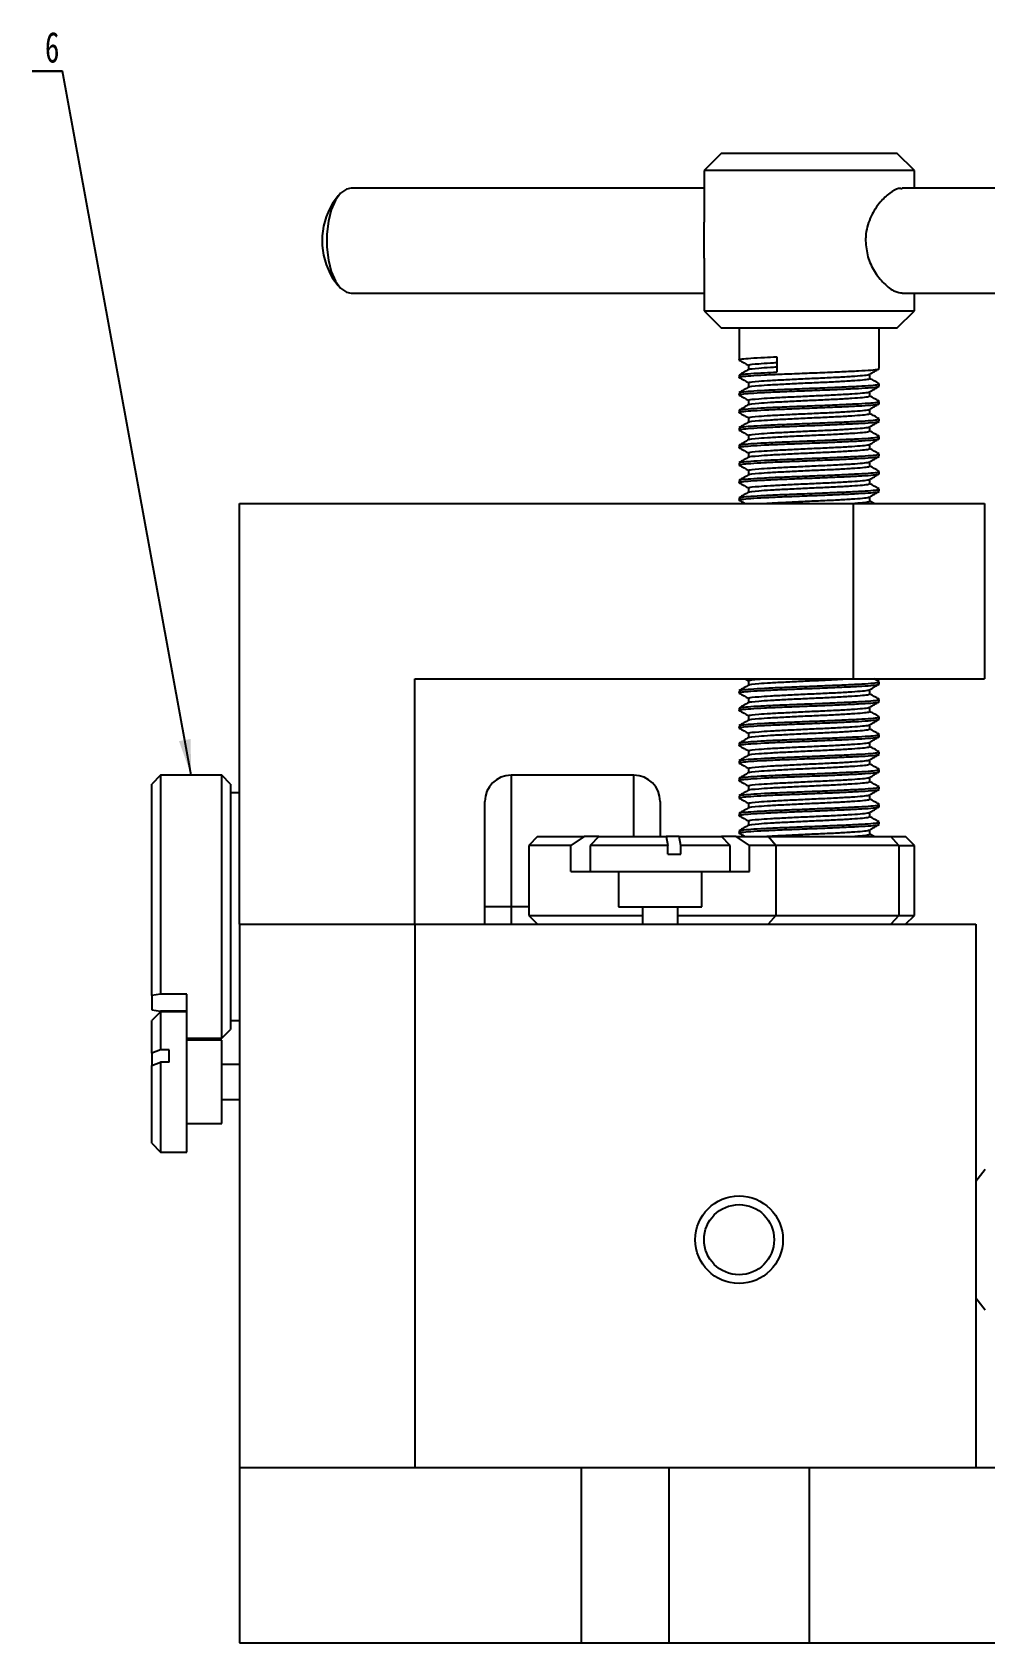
# Model space of a CAD drawing. Header units: millimetres. Extents: x 19 to 860, y 28 to 622.
# Drawn here: x 518.6 to 627.2, y 328.4 to 512.2 of the extents above; entities that cross this region are included whole.
import ezdxf

# ---------------------------------------------------------------- set-up
doc = ezdxf.new("R2010")
doc.units = ezdxf.units.MM
doc.layers.add('10', color=7, linetype='Continuous')
doc.styles.add('SLDTEXTSTYLE4', font='TXT', dxfattribs={"width": 0.7})
doc.styles.get("Standard").update_dxf_attribs({"font": 'arial.ttf'})
doc.dimstyles.new('SLDDIMSTYLE0', dxfattribs={"dimtxt": 0.18, "dimasz": 4.08, "dimexe": 0, "dimexo": 0.0625, "dimgap": 0, "dimtad": 0, "dimtih": 1, "dimtoh": 1, "dimdec": 0, "dimrnd": 1e-09, "dimzin": 0, "dimdsep": 46, "dimtxsty": 'Standard', "dimsah": 1, "dimcen": 0.09, "dimadec": 0, "dimazin": 0, "dimtfac": 4.08, "dimtdec": 0, "dimtofl": 0, "dimtmove": 0, "dimatfit": 3, "dimfxl": 1, "dimfrac": 2, "dimtolj": 1, "dimtzin": 0, "dimarcsym": 0})

# ---------------------------------------------------------------- blocks, each defined once
blk = doc.blocks.new('SW_NOTE_9')
at = {"layer": '10', "color": 0}
for p, q in [((-3.47, 0), (0, 0)), ((0, 0), (-3.47, 0)), ((-3.47, 0), (0, 0)), ((0, 0), (-3.47, 0)), ((-3.47, 0), (0, 0)), ((0, 0), (-3.47, 0))]:
    blk.add_line(p, q, dxfattribs=at)
at = {"layer": '10', "color": 0, "insert": (-1.19, 4.48), "char_height": 3.5, "attachment_point": 2, "style": 'SLDTEXTSTYLE4'}
blk.add_mtext('6', dxfattribs=at)

msp = doc.modelspace()

# ---------------------------------------------------------------- linework, layer by layer
at = {"color": 7, "linetype": 'Continuous', "lineweight": 25}
for p, q in [((597.19, 498.45), (595.19, 496.45)), ((597.19, 498.45), (617.19, 498.45)), ((619.19, 496.45), (617.19, 498.45)), ((595.19, 496.45), (595.19, 490.58)), ((619.19, 496.45), (595.19, 496.45)), ((619.19, 494.45), (619.19, 496.45)), ((595.19, 494.45), (554.92, 494.45)), ((659.46, 494.45), (617.79, 494.45)), ((553.47, 493.56), (552.82, 492.71)), ((595.19, 486.45), (595.19, 480.45)), ((552.82, 484.19), (553.47, 483.34)), ((554.92, 482.45), (595.19, 482.45)), ((617.8, 482.45), (659.46, 482.45)), ((619.19, 480.45), (619.19, 482.45)), ((595.19, 480.45), (597.19, 478.45)), ((595.19, 480.45), (601.63, 480.45)), ((601.63, 480.45), (619.19, 480.45)), ((617.19, 478.45), (619.19, 480.45)), ((602.55, 478.45), (597.19, 478.45)), ((599.19, 478.45), (599.19, 474.85)), ((617.19, 478.45), (602.55, 478.45)), ((615.19, 473.85), (615.19, 478.45)), ((600.27, 474.23), (600.27, 473.74)), ((603.48, 475.2), (603.48, 473.45)), ((599.19, 473.1), (599.19, 472.85)), ((614.11, 472.73), (614.11, 473.22)), ((599.19, 471.1), (599.19, 470.85)), ((600.27, 472.23), (600.27, 471.74)), ((614.11, 470.73), (614.11, 471.22)), ((615.19, 471.85), (615.19, 472.1)), ((599.19, 469.1), (599.19, 468.85)), ((600.27, 470.23), (600.27, 469.74)), ((614.11, 468.73), (614.11, 469.22)), ((615.19, 469.85), (615.19, 470.1)), ((599.19, 467.1), (599.19, 466.85)), ((600.27, 468.23), (600.27, 467.74)), ((614.11, 466.73), (614.11, 467.22)), ((615.19, 467.85), (615.19, 468.1)), ((599.19, 465.1), (599.19, 464.85)), ((600.27, 466.23), (600.27, 465.74)), ((614.11, 464.73), (614.11, 465.22)), ((615.19, 465.85), (615.19, 466.1)), ((600.27, 464.23), (600.27, 463.74)), ((614.11, 462.73), (614.11, 463.22)), ((615.19, 463.85), (615.19, 464.1)), ((599.19, 463.1), (599.19, 462.85)), ((600.27, 462.23), (600.27, 461.74)), ((615.19, 461.85), (615.19, 462.1)), ((599.19, 461.1), (599.19, 460.85)), ((600.27, 460.23), (600.27, 459.74)), ((614.11, 460.73), (614.11, 461.22)), ((615.19, 459.85), (615.19, 460.1)), ((542.19, 458.45), (612.19, 458.45)), ((542.19, 410.45), (542.19, 458.45)), ((599.19, 459.1), (599.19, 458.85)), ((612.19, 458.45), (612.19, 438.45)), ((612.19, 458.45), (627.19, 458.45)), ((614.11, 458.73), (614.11, 459.22)), ((614.61, 458.45), (614.11, 458.74)), ((627.19, 458.45), (627.19, 438.45)), ((562.19, 438.45), (612.19, 438.45)), ((562.19, 410.45), (562.19, 438.45)), ((599.87, 438.45), (600.27, 438.22)), ((600.27, 438.23), (600.27, 437.74)), ((612.19, 438.45), (627.19, 438.45)), ((615.19, 437.85), (615.19, 438.1)), ((599.19, 437.1), (599.19, 436.85)), ((600.27, 436.23), (600.27, 435.74)), ((614.11, 436.73), (614.11, 437.22)), ((615.19, 435.85), (615.19, 436.1)), ((599.19, 435.1), (599.19, 434.85)), ((600.27, 434.23), (600.27, 433.74)), ((614.11, 434.73), (614.11, 435.22)), ((615.19, 433.85), (615.19, 434.1)), ((599.19, 433.1), (599.19, 432.85)), ((600.27, 432.23), (600.27, 431.74)), ((614.11, 432.73), (614.11, 433.22)), ((615.19, 431.85), (615.19, 432.1)), ((599.19, 431.1), (599.19, 430.85)), ((600.27, 430.23), (600.27, 429.74)), ((614.11, 430.73), (614.11, 431.22)), ((615.19, 429.85), (615.19, 430.1)), ((599.19, 429.1), (599.19, 428.85)), ((614.11, 428.73), (614.11, 429.22)), ((533.19, 427.45), (532.19, 426.45)), ((532.19, 402.33), (532.19, 426.45)), ((540.19, 427.45), (533.19, 427.45)), ((533.19, 427.45), (533.19, 402.48)), ((541.19, 426.45), (540.19, 427.45)), ((540.19, 413.88), (540.19, 427.45)), ((541.19, 426.45), (541.19, 413.79)), ((587.19, 427.45), (573.19, 427.45)), ((599.19, 427.1), (599.19, 426.85)), ((600.27, 428.23), (600.27, 427.74)), ((614.11, 426.73), (614.11, 427.22)), ((615.19, 427.85), (615.19, 428.1)), ((542.19, 425.45), (541.19, 425.45)), ((599.19, 425.1), (599.19, 424.85)), ((600.27, 426.23), (600.27, 425.74)), ((614.11, 424.73), (614.11, 425.22)), ((615.19, 425.85), (615.19, 426.1)), ((570.19, 412.45), (570.19, 424.45)), ((590.19, 424.45), (590.19, 420.45)), ((599.19, 423.1), (599.19, 422.85)), ((600.27, 424.23), (600.27, 423.74)), ((614.11, 422.73), (614.11, 423.22)), ((615.19, 423.85), (615.19, 424.1)), ((599.19, 421.1), (599.19, 420.85)), ((600.27, 422.23), (600.27, 421.74)), ((614.11, 420.73), (614.11, 421.22)), ((615.19, 421.85), (615.19, 422.1)), ((576.19, 420.45), (575.19, 419.45)), ((575.19, 419.45), (575.19, 411.45)), ((579.99, 419.45), (575.19, 419.45)), ((576.19, 420.45), (581.53, 420.45)), ((581.53, 420.45), (579.99, 419.45)), ((579.99, 416.45), (579.99, 419.45)), ((583.19, 420.45), (581.53, 420.45)), ((583.19, 420.45), (582.19, 419.45)), ((582.19, 419.45), (582.19, 416.45)), ((591.08, 419.45), (582.19, 419.45)), ((583.19, 420.45), (590.88, 420.45)), ((590.88, 420.45), (591.08, 419.45)), ((592.34, 420.45), (590.88, 420.45)), ((591.08, 418.45), (591.08, 419.45)), ((592.34, 420.45), (597.19, 420.45)), ((592.55, 419.45), (592.34, 420.45)), ((592.55, 418.45), (592.55, 419.45)), ((598.19, 419.45), (592.55, 419.45)), ((598.19, 419.45), (597.19, 420.45)), ((598.85, 420.45), (597.19, 420.45)), ((598.19, 416.45), (598.19, 419.45)), ((600.39, 419.45), (598.85, 420.45)), ((598.85, 420.45), (602.52, 420.45)), ((600.39, 416.45), (600.39, 419.45)), ((603.4, 419.45), (600.39, 419.45)), ((603.4, 419.45), (602.52, 420.45)), ((602.52, 420.45), (616.52, 420.45)), ((603.4, 419.45), (603.4, 411.45)), ((617.4, 419.45), (603.4, 419.45)), ((614.61, 420.45), (614.11, 420.74)), ((617.4, 419.45), (616.52, 420.45)), ((616.52, 420.45), (618.19, 420.45)), ((617.4, 419.45), (617.4, 411.45)), ((617.4, 419.45), (619.19, 419.45)), ((619.19, 419.45), (618.19, 420.45)), ((619.19, 411.45), (619.19, 419.45)), ((591.08, 418.45), (592.55, 418.45)), ((579.99, 416.45), (582.19, 416.45)), ((582.19, 416.45), (598.19, 416.45)), ((585.44, 416.45), (585.44, 412.45)), ((594.94, 412.45), (594.94, 416.45)), ((598.19, 416.45), (600.39, 416.45)), ((540.19, 397.45), (540.19, 413.88)), ((541.19, 413.79), (541.19, 398.45)), ((573.19, 412.45), (570.19, 412.45)), ((570.19, 410.45), (570.19, 412.45)), ((585.44, 412.45), (594.94, 412.45)), ((588.19, 412.45), (588.19, 410.45)), ((592.19, 410.45), (592.19, 412.45)), ((542.19, 410.45), (562.19, 410.45)), ((542.19, 410.45), (542.19, 348.45)), ((562.19, 410.45), (562.19, 348.45)), ((562.19, 410.45), (626.19, 410.45)), ((575.19, 411.45), (576.19, 410.45)), ((575.19, 411.45), (588.19, 411.45)), ((592.19, 411.45), (603.4, 411.45)), ((603.4, 411.45), (602.52, 410.45)), ((603.4, 411.45), (617.4, 411.45)), ((617.4, 411.45), (616.52, 410.45)), ((617.4, 411.45), (619.19, 411.45)), ((618.19, 410.45), (619.19, 411.45)), ((626.19, 410.45), (626.19, 348.45)), ((533.19, 402.48), (532.19, 402.33)), ((532.19, 402.33), (532.19, 400.67)), ((532.19, 400.67), (533.19, 400.53)), ((536.19, 402.48), (533.19, 402.48)), ((536.19, 398.42), (536.19, 402.48)), ((533.19, 400.45), (532.19, 399.45)), ((532.19, 395.73), (532.19, 399.45)), ((536.19, 400.53), (533.19, 400.53)), ((536.19, 400.45), (533.19, 400.45)), ((533.19, 400.45), (533.19, 396.1)), ((541.19, 399.45), (542.19, 399.45)), ((536.19, 384.45), (536.19, 398.42)), ((536.19, 397.45), (540.19, 397.45)), ((540.19, 397.2), (536.19, 397.2)), ((540.19, 397.45), (541.19, 398.45)), ((540.19, 387.7), (540.19, 397.2)), ((533.19, 396.1), (532.19, 395.73)), ((532.19, 395.73), (532.19, 394.34)), ((534.19, 396.1), (533.19, 396.1)), ((534.19, 394.71), (534.19, 396.1)), ((532.19, 394.34), (533.19, 394.71)), ((532.19, 385.45), (532.19, 394.34)), ((534.19, 394.71), (533.19, 394.71)), ((533.19, 394.71), (533.19, 384.45)), ((542.19, 394.45), (540.19, 394.45)), ((540.19, 390.45), (542.19, 390.45)), ((536.19, 387.7), (540.19, 387.7)), ((532.19, 385.45), (533.19, 384.45)), ((533.19, 384.45), (536.19, 384.45)), ((627.25, 382.45), (626.19, 381.08)), ((626.19, 367.82), (627.25, 366.45)), ((542.19, 348.45), (542.19, 328.45)), ((542.19, 348.45), (581.19, 348.45)), ((581.19, 348.45), (581.19, 328.45)), ((581.19, 348.45), (591.19, 348.45)), ((591.19, 348.45), (591.19, 328.45)), ((591.19, 348.45), (607.19, 348.45)), ((607.19, 348.45), (607.19, 328.45)), ((607.19, 348.45), (631.19, 348.45)), ((542.19, 328.45), (581.19, 328.45)), ((581.19, 328.45), (591.19, 328.45)), ((591.19, 328.45), (607.19, 328.45)), ((607.19, 328.45), (631.19, 328.45))]:
    msp.add_line(p, q, dxfattribs=at)
at = {"color": 8, "linetype": 'Continuous', "lineweight": 25}
for p, q in [((573.19, 427.45), (573.19, 412.45)), ((587.19, 420.45), (587.19, 427.45)), ((573.19, 412.45), (573.19, 410.45)), ((575.19, 412.45), (573.19, 412.45))]:
    msp.add_line(p, q, dxfattribs=at)
at = {"color": 7, "linetype": 'Continuous', "lineweight": 25, "flags": 128}
msp.add_lwpolyline([(554.92, 494.45), (554.4, 494.34), (553.74, 493.88), (553.15, 493.07), (552.67, 491.98), (552.34, 490.66), (552.16, 489.2), (552.16, 487.7), (552.34, 486.24), (552.67, 484.92), (553.15, 483.83), (553.74, 483.02), (554.4, 482.56), (554.92, 482.45)], dxfattribs=at)
at = {"color": 7, "linetype": 'Continuous', "lineweight": 25}
for radius in [5, 4]:
    msp.add_circle((599.19, 374.45), radius, dxfattribs=at)
for centre, radius, start, end in [((559.84, 488.45), 8.21, 148.7263, 211.2737), ((573.19, 424.45), 3, 90, 180), ((587.19, 424.45), 3, 0, 90)]:
    msp.add_arc(centre, radius, start, end, dxfattribs=at)
for points, knots in [([(617.79, 494.37), (617.66, 494.39), (617.27, 494.45), (616.36, 493.92), (615.23, 492.88), (614.18, 491.29), (613.66, 489.68), (613.63, 488.71), (613.62, 488.45)], [0, 0, 0, 0, 0.089519, 0.279089, 0.476893, 0.694433, 0.918302, 1, 1, 1, 1]), ([(595.2, 488.45), (595.19, 489.09), (595.19, 489.85), (595.2, 490.49), (595.2, 490.58)], [0, 0, 0, 0, 0.847392, 1, 1, 1, 1]), ([(595.2, 486.45), (595.2, 486.85), (595.2, 487.49), (595.2, 488.19), (595.2, 488.45)], [0, 0, 0, 0, 0.623784, 1, 1, 1, 1]), ([(613.62, 488.45), (613.67, 487.82), (613.79, 486.57), (614.61, 484.88), (615.72, 483.49), (616.92, 482.58), (617.54, 482.52), (617.8, 482.5)], [0, 0, 0, 0, 0.195846, 0.391042, 0.602372, 0.827696, 1, 1, 1, 1]), ([(599.28, 474.83), (599.24, 474.84), (599.08, 474.88), (599.46, 474.95), (600.43, 475.04), (601.86, 475.13), (603.01, 475.18), (603.48, 475.2)], [0, 0, 0, 0, 0.063574, 0.317405, 0.56794, 0.821666, 1, 1, 1, 1]), ([(599.21, 474.83), (599.39, 474.72), (599.75, 474.52), (600.1, 474.32), (600.27, 474.22)], [0, 0, 0, 0, 0.511269, 1, 1, 1, 1]), ([(600.42, 474.23), (600.38, 474.24), (600.22, 474.31), (601.17, 474.4), (602.43, 474.49), (603.25, 474.53), (603.48, 474.55)], [0, 0, 0, 0, 0.14645, 0.58421, 0.879803, 1, 1, 1, 1]), ([(599.28, 472.83), (599.24, 472.84), (599.08, 472.88), (599.46, 472.95), (600.43, 473.04), (602.03, 473.14), (604.06, 473.23), (606.35, 473.32), (608.72, 473.41), (610.96, 473.51), (612.88, 473.6), (614.3, 473.69), (615.1, 473.78), (615.12, 473.83), (615.12, 473.85)], [0, 0, 0, 0, 0.0229935, 0.1148003, 0.2054145, 0.2971832, 0.3878856, 0.4795379, 0.5704177, 0.6618742, 0.7530215, 0.8442046, 0.9356336, 1, 1, 1, 1]), ([(600.29, 473.75), (600.11, 473.64), (599.75, 473.43), (599.39, 473.23), (599.2, 473.12)], [0, 0, 0, 0, 0.499922, 1, 1, 1, 1]), ([(599.21, 472.83), (599.39, 472.72), (599.75, 472.52), (600.1, 472.32), (600.27, 472.22)], [0, 0, 0, 0, 0.511269, 1, 1, 1, 1]), ([(599.26, 473.12), (599.32, 473.15), (599.44, 473.2), (600.45, 473.29), (601.86, 473.38), (603.01, 473.43), (603.48, 473.45)], [0, 0, 0, 0, 0.231111, 0.513318, 0.799121, 1, 1, 1, 1]), ([(600.39, 473.75), (600.37, 473.76), (600.25, 473.81), (601.19, 473.9), (602.43, 473.99), (603.25, 474.03), (603.48, 474.05)], [0, 0, 0, 0, 0.085636, 0.554586, 0.871239, 1, 1, 1, 1]), ([(600.42, 472.23), (600.38, 472.24), (600.22, 472.31), (601.16, 472.4), (602.71, 472.51), (604.48, 472.6), (606.46, 472.7), (608.52, 472.79), (610.45, 472.88), (612.12, 472.98), (613.33, 473.07), (613.99, 473.15), (614.01, 473.19), (614.02, 473.2)], [0, 0, 0, 0, 0.0477961, 0.1906654, 0.2871366, 0.3824849, 0.4788325, 0.5743676, 0.6705099, 0.766326, 0.8621804, 0.9582938, 1, 1, 1, 1]), ([(600.39, 471.75), (600.37, 471.76), (600.25, 471.81), (601.17, 471.9), (602.71, 472.01), (604.48, 472.1), (606.46, 472.2), (608.52, 472.29), (610.45, 472.38), (612.11, 472.48), (613.33, 472.57), (614.03, 472.65), (614.04, 472.71), (614.05, 472.73)], [0, 0, 0, 0, 0.025978, 0.168238, 0.264298, 0.359239, 0.455176, 0.550303, 0.646035, 0.741443, 0.836888, 0.932591, 1, 1, 1, 1]), ([(614.09, 473.2), (614.27, 473.31), (614.63, 473.52), (614.99, 473.73), (615.17, 473.83)], [0, 0, 0, 0, 0.4998923, 1, 1, 1, 1]), ([(615.16, 472.13), (614.98, 472.24), (614.63, 472.44), (614.28, 472.64), (614.11, 472.74)], [0, 0, 0, 0, 0.518302, 1, 1, 1, 1]), ([(599.28, 470.83), (599.24, 470.84), (599.08, 470.88), (599.46, 470.95), (600.43, 471.04), (602.03, 471.14), (604.06, 471.23), (606.35, 471.32), (608.72, 471.41), (610.96, 471.51), (612.88, 471.6), (614.3, 471.69), (615.1, 471.78), (615.12, 471.83), (615.12, 471.85)], [0, 0, 0, 0, 0.022994, 0.1148, 0.205415, 0.297183, 0.387886, 0.479538, 0.570418, 0.661874, 0.753021, 0.844205, 0.935634, 1, 1, 1, 1]), ([(600.29, 471.75), (600.11, 471.64), (599.75, 471.43), (599.39, 471.23), (599.2, 471.12)], [0, 0, 0, 0, 0.499922, 1, 1, 1, 1]), ([(599.21, 470.83), (599.39, 470.72), (599.75, 470.52), (600.1, 470.32), (600.27, 470.22)], [0, 0, 0, 0, 0.511269, 1, 1, 1, 1]), ([(599.26, 471.12), (599.32, 471.15), (599.45, 471.2), (600.45, 471.29), (602.02, 471.39), (604.06, 471.48), (606.35, 471.57), (608.72, 471.66), (610.96, 471.76), (612.88, 471.85), (614.3, 471.94), (615.1, 472.03), (615.12, 472.08), (615.12, 472.1)], [0, 0, 0, 0, 0.077347, 0.171796, 0.267447, 0.361987, 0.457517, 0.552242, 0.647568, 0.742572, 0.837613, 0.93291, 1, 1, 1, 1]), ([(600.42, 470.23), (600.38, 470.24), (600.22, 470.31), (601.16, 470.4), (602.71, 470.51), (604.48, 470.6), (606.46, 470.7), (608.52, 470.79), (610.45, 470.88), (612.12, 470.98), (613.33, 471.07), (613.99, 471.15), (614.01, 471.19), (614.02, 471.2)], [0, 0, 0, 0, 0.047796, 0.190665, 0.287137, 0.382485, 0.478832, 0.574368, 0.67051, 0.766326, 0.86218, 0.958294, 1, 1, 1, 1]), ([(600.39, 469.75), (600.37, 469.76), (600.25, 469.81), (601.17, 469.9), (602.71, 470.01), (604.48, 470.1), (606.46, 470.2), (608.52, 470.29), (610.45, 470.38), (612.11, 470.48), (613.33, 470.57), (614.03, 470.65), (614.04, 470.71), (614.05, 470.73)], [0, 0, 0, 0, 0.0259784, 0.1682382, 0.2642978, 0.3592392, 0.4551757, 0.5503033, 0.6460354, 0.7414427, 0.8368881, 0.9325914, 1, 1, 1, 1]), ([(614.09, 471.2), (614.27, 471.31), (614.63, 471.52), (614.99, 471.73), (615.17, 471.83)], [0, 0, 0, 0, 0.499886, 1, 1, 1, 1]), ([(615.16, 470.13), (614.98, 470.24), (614.63, 470.44), (614.28, 470.64), (614.11, 470.74)], [0, 0, 0, 0, 0.518302, 1, 1, 1, 1]), ([(599.28, 468.83), (599.24, 468.84), (599.08, 468.88), (599.46, 468.95), (600.43, 469.04), (602.03, 469.14), (604.06, 469.23), (606.35, 469.32), (608.72, 469.41), (610.96, 469.51), (612.88, 469.6), (614.3, 469.69), (615.1, 469.78), (615.12, 469.83), (615.12, 469.85)], [0, 0, 0, 0, 0.022994, 0.1148, 0.205415, 0.297183, 0.387886, 0.479538, 0.570418, 0.661874, 0.753021, 0.844205, 0.935634, 1, 1, 1, 1]), ([(600.29, 469.75), (600.11, 469.64), (599.75, 469.43), (599.39, 469.23), (599.2, 469.12)], [0, 0, 0, 0, 0.499922, 1, 1, 1, 1]), ([(599.21, 468.83), (599.39, 468.72), (599.75, 468.52), (600.1, 468.32), (600.27, 468.22)], [0, 0, 0, 0, 0.511269, 1, 1, 1, 1]), ([(599.26, 469.12), (599.32, 469.15), (599.45, 469.2), (600.45, 469.29), (602.02, 469.39), (604.06, 469.48), (606.35, 469.57), (608.72, 469.66), (610.96, 469.76), (612.88, 469.85), (614.3, 469.94), (615.1, 470.03), (615.12, 470.08), (615.12, 470.1)], [0, 0, 0, 0, 0.077347, 0.171796, 0.267447, 0.361987, 0.457517, 0.552242, 0.647568, 0.742572, 0.837613, 0.93291, 1, 1, 1, 1]), ([(600.42, 468.23), (600.38, 468.24), (600.22, 468.31), (601.16, 468.4), (602.71, 468.51), (604.48, 468.6), (606.46, 468.7), (608.52, 468.79), (610.45, 468.88), (612.12, 468.98), (613.33, 469.07), (613.99, 469.15), (614.01, 469.19), (614.02, 469.2)], [0, 0, 0, 0, 0.047796, 0.190665, 0.287137, 0.382485, 0.478832, 0.574368, 0.67051, 0.766326, 0.86218, 0.958294, 1, 1, 1, 1]), ([(600.39, 467.75), (600.37, 467.76), (600.25, 467.81), (601.17, 467.9), (602.71, 468.01), (604.48, 468.1), (606.46, 468.2), (608.52, 468.29), (610.45, 468.38), (612.11, 468.48), (613.33, 468.57), (614.03, 468.65), (614.04, 468.71), (614.05, 468.73)], [0, 0, 0, 0, 0.025978, 0.168238, 0.264298, 0.359239, 0.455176, 0.550303, 0.646035, 0.741443, 0.836888, 0.932591, 1, 1, 1, 1]), ([(614.09, 469.2), (614.27, 469.31), (614.63, 469.52), (614.99, 469.73), (615.17, 469.83)], [0, 0, 0, 0, 0.499898, 1, 1, 1, 1]), ([(615.16, 468.13), (614.98, 468.24), (614.63, 468.44), (614.28, 468.64), (614.11, 468.74)], [0, 0, 0, 0, 0.518302, 1, 1, 1, 1]), ([(599.28, 466.83), (599.24, 466.84), (599.08, 466.88), (599.46, 466.95), (600.43, 467.04), (602.03, 467.14), (604.06, 467.23), (606.35, 467.32), (608.72, 467.41), (610.96, 467.51), (612.88, 467.6), (614.3, 467.69), (615.1, 467.78), (615.12, 467.83), (615.12, 467.85)], [0, 0, 0, 0, 0.0229936, 0.1148003, 0.2054146, 0.2971832, 0.3878856, 0.4795379, 0.5704177, 0.6618742, 0.7530215, 0.8442046, 0.9356336, 1, 1, 1, 1]), ([(600.29, 467.75), (600.11, 467.64), (599.75, 467.43), (599.39, 467.23), (599.2, 467.12)], [0, 0, 0, 0, 0.499922, 1, 1, 1, 1]), ([(599.21, 466.83), (599.39, 466.72), (599.75, 466.52), (600.1, 466.32), (600.27, 466.22)], [0, 0, 0, 0, 0.511269, 1, 1, 1, 1]), ([(599.26, 467.12), (599.32, 467.15), (599.45, 467.2), (600.45, 467.29), (602.02, 467.39), (604.06, 467.48), (606.35, 467.57), (608.72, 467.66), (610.96, 467.76), (612.88, 467.85), (614.3, 467.94), (615.1, 468.03), (615.12, 468.08), (615.12, 468.1)], [0, 0, 0, 0, 0.0773474, 0.1717955, 0.2674469, 0.361987, 0.4575171, 0.552242, 0.6475681, 0.7425718, 0.8376128, 0.9329102, 1, 1, 1, 1]), ([(600.42, 466.23), (600.38, 466.24), (600.22, 466.31), (601.16, 466.4), (602.71, 466.51), (604.48, 466.6), (606.46, 466.7), (608.52, 466.79), (610.45, 466.88), (612.12, 466.98), (613.33, 467.07), (613.99, 467.15), (614.01, 467.19), (614.02, 467.2)], [0, 0, 0, 0, 0.047796, 0.190665, 0.287137, 0.382485, 0.478832, 0.574368, 0.67051, 0.766326, 0.86218, 0.958294, 1, 1, 1, 1]), ([(614.09, 467.2), (614.27, 467.31), (614.63, 467.52), (614.99, 467.73), (615.17, 467.83)], [0, 0, 0, 0, 0.4998923, 1, 1, 1, 1]), ([(599.28, 464.83), (599.24, 464.84), (599.08, 464.88), (599.46, 464.95), (600.43, 465.04), (602.03, 465.14), (604.06, 465.23), (606.35, 465.32), (608.72, 465.41), (610.96, 465.51), (612.88, 465.6), (614.3, 465.69), (615.1, 465.78), (615.12, 465.83), (615.12, 465.85)], [0, 0, 0, 0, 0.022994, 0.1148, 0.205415, 0.297183, 0.387886, 0.479538, 0.570418, 0.661874, 0.753021, 0.844205, 0.935634, 1, 1, 1, 1]), ([(600.29, 465.75), (600.11, 465.64), (599.75, 465.43), (599.39, 465.23), (599.2, 465.12)], [0, 0, 0, 0, 0.499922, 1, 1, 1, 1]), ([(599.26, 465.12), (599.32, 465.15), (599.45, 465.2), (600.45, 465.29), (602.02, 465.39), (604.06, 465.48), (606.35, 465.57), (608.72, 465.66), (610.96, 465.76), (612.88, 465.85), (614.3, 465.94), (615.1, 466.03), (615.12, 466.08), (615.12, 466.1)], [0, 0, 0, 0, 0.077347, 0.171796, 0.267447, 0.361987, 0.457517, 0.552242, 0.647568, 0.742572, 0.837613, 0.93291, 1, 1, 1, 1]), ([(600.39, 465.75), (600.37, 465.76), (600.25, 465.81), (601.17, 465.9), (602.71, 466.01), (604.48, 466.1), (606.46, 466.2), (608.52, 466.29), (610.45, 466.38), (612.11, 466.48), (613.33, 466.57), (614.03, 466.65), (614.04, 466.71), (614.05, 466.73)], [0, 0, 0, 0, 0.025978, 0.168238, 0.264298, 0.359239, 0.455176, 0.550303, 0.646035, 0.741443, 0.836888, 0.932592, 1, 1, 1, 1]), ([(600.42, 464.23), (600.38, 464.24), (600.22, 464.31), (601.16, 464.4), (602.71, 464.51), (604.48, 464.6), (606.46, 464.7), (608.52, 464.79), (610.45, 464.88), (612.12, 464.98), (613.33, 465.07), (613.99, 465.15), (614.01, 465.19), (614.02, 465.2)], [0, 0, 0, 0, 0.047796, 0.190665, 0.287137, 0.382485, 0.478832, 0.574368, 0.67051, 0.766326, 0.86218, 0.958294, 1, 1, 1, 1]), ([(614.09, 465.2), (614.27, 465.31), (614.63, 465.52), (614.99, 465.73), (615.17, 465.83)], [0, 0, 0, 0, 0.4998923, 1, 1, 1, 1]), ([(615.16, 466.13), (614.98, 466.24), (614.63, 466.44), (614.28, 466.64), (614.11, 466.74)], [0, 0, 0, 0, 0.518314, 1, 1, 1, 1]), ([(599.28, 462.83), (599.24, 462.84), (599.08, 462.88), (599.46, 462.95), (600.43, 463.04), (602.03, 463.14), (604.06, 463.23), (606.35, 463.32), (608.72, 463.41), (610.96, 463.51), (612.88, 463.6), (614.3, 463.69), (615.1, 463.78), (615.12, 463.83), (615.12, 463.85)], [0, 0, 0, 0, 0.022994, 0.1148, 0.205415, 0.297183, 0.387886, 0.479538, 0.570418, 0.661874, 0.753021, 0.844205, 0.935634, 1, 1, 1, 1]), ([(600.29, 463.75), (600.11, 463.64), (599.75, 463.43), (599.39, 463.23), (599.2, 463.12)], [0, 0, 0, 0, 0.499928, 1, 1, 1, 1]), ([(599.21, 464.83), (599.39, 464.72), (599.75, 464.52), (600.1, 464.32), (600.27, 464.22)], [0, 0, 0, 0, 0.511281, 1, 1, 1, 1]), ([(599.26, 463.12), (599.32, 463.15), (599.45, 463.2), (600.45, 463.29), (602.02, 463.39), (604.06, 463.48), (606.35, 463.57), (608.72, 463.66), (610.96, 463.76), (612.88, 463.85), (614.3, 463.94), (615.1, 464.03), (615.12, 464.08), (615.12, 464.1)], [0, 0, 0, 0, 0.077347, 0.171796, 0.267447, 0.361987, 0.457517, 0.552242, 0.647568, 0.742572, 0.837613, 0.93291, 1, 1, 1, 1]), ([(600.39, 463.75), (600.37, 463.76), (600.25, 463.81), (601.17, 463.9), (602.71, 464.01), (604.48, 464.1), (606.46, 464.2), (608.52, 464.29), (610.45, 464.38), (612.11, 464.48), (613.33, 464.57), (614.03, 464.65), (614.04, 464.71), (614.05, 464.73)], [0, 0, 0, 0, 0.025978, 0.168238, 0.264298, 0.359239, 0.455176, 0.550303, 0.646035, 0.741443, 0.836888, 0.932591, 1, 1, 1, 1]), ([(600.42, 462.23), (600.38, 462.24), (600.22, 462.31), (601.16, 462.4), (602.71, 462.51), (604.48, 462.6), (606.46, 462.7), (608.52, 462.79), (610.45, 462.88), (612.12, 462.98), (613.33, 463.07), (613.99, 463.15), (614.01, 463.19), (614.02, 463.2)], [0, 0, 0, 0, 0.0477961, 0.1906654, 0.2871366, 0.3824849, 0.4788325, 0.5743676, 0.6705099, 0.766326, 0.8621804, 0.9582938, 1, 1, 1, 1]), ([(614.09, 463.2), (614.27, 463.31), (614.63, 463.52), (614.99, 463.73), (615.17, 463.83)], [0, 0, 0, 0, 0.4998923, 1, 1, 1, 1]), ([(615.16, 464.13), (614.98, 464.24), (614.63, 464.44), (614.28, 464.64), (614.11, 464.74)], [0, 0, 0, 0, 0.5183079, 1, 1, 1, 1]), ([(599.28, 460.83), (599.24, 460.84), (599.08, 460.88), (599.46, 460.95), (600.43, 461.04), (602.03, 461.14), (604.06, 461.23), (606.35, 461.32), (608.72, 461.41), (610.96, 461.51), (612.88, 461.6), (614.3, 461.69), (615.1, 461.78), (615.12, 461.83), (615.12, 461.85)], [0, 0, 0, 0, 0.022994, 0.1148, 0.205415, 0.297183, 0.387886, 0.479538, 0.570418, 0.661874, 0.753021, 0.844205, 0.935634, 1, 1, 1, 1]), ([(600.29, 461.75), (600.11, 461.64), (599.75, 461.43), (599.39, 461.23), (599.2, 461.12)], [0, 0, 0, 0, 0.499922, 1, 1, 1, 1]), ([(599.21, 462.83), (599.39, 462.72), (599.75, 462.52), (600.1, 462.32), (600.27, 462.22)], [0, 0, 0, 0, 0.511281, 1, 1, 1, 1]), ([(599.26, 461.12), (599.32, 461.15), (599.45, 461.2), (600.45, 461.29), (602.02, 461.39), (604.06, 461.48), (606.35, 461.57), (608.72, 461.66), (610.96, 461.76), (612.88, 461.85), (614.3, 461.94), (615.1, 462.03), (615.12, 462.08), (615.12, 462.1)], [0, 0, 0, 0, 0.077347, 0.171796, 0.267447, 0.361987, 0.457517, 0.552242, 0.647568, 0.742572, 0.837613, 0.93291, 1, 1, 1, 1]), ([(600.39, 461.75), (600.37, 461.76), (600.25, 461.81), (601.17, 461.9), (602.71, 462.01), (604.48, 462.1), (606.46, 462.2), (608.52, 462.29), (610.45, 462.38), (612.11, 462.48), (613.33, 462.57), (614.03, 462.65), (614.04, 462.71), (614.05, 462.73)], [0, 0, 0, 0, 0.025978, 0.168238, 0.264298, 0.359239, 0.455176, 0.550303, 0.646035, 0.741443, 0.836888, 0.932591, 1, 1, 1, 1]), ([(614.09, 461.2), (614.27, 461.31), (614.63, 461.52), (614.99, 461.73), (615.17, 461.83)], [0, 0, 0, 0, 0.4998923, 1, 1, 1, 1]), ([(615.16, 462.13), (614.98, 462.24), (614.63, 462.44), (614.28, 462.64), (614.11, 462.74)], [0, 0, 0, 0, 0.5183079, 1, 1, 1, 1]), ([(599.28, 458.83), (599.24, 458.84), (599.08, 458.88), (599.46, 458.95), (600.43, 459.04), (602.03, 459.14), (604.06, 459.23), (606.35, 459.32), (608.72, 459.41), (610.96, 459.51), (612.88, 459.6), (614.3, 459.69), (615.1, 459.78), (615.12, 459.83), (615.12, 459.85)], [0, 0, 0, 0, 0.0229935, 0.1148003, 0.2054145, 0.2971832, 0.3878856, 0.4795379, 0.5704177, 0.6618742, 0.7530215, 0.8442046, 0.9356336, 1, 1, 1, 1]), ([(600.29, 459.75), (600.11, 459.64), (599.75, 459.43), (599.39, 459.23), (599.2, 459.12)], [0, 0, 0, 0, 0.499922, 1, 1, 1, 1]), ([(599.21, 460.83), (599.39, 460.72), (599.75, 460.52), (600.1, 460.32), (600.27, 460.22)], [0, 0, 0, 0, 0.511269, 1, 1, 1, 1]), ([(599.26, 459.12), (599.32, 459.15), (599.45, 459.2), (600.45, 459.29), (602.02, 459.39), (604.06, 459.48), (606.35, 459.57), (608.72, 459.66), (610.96, 459.76), (612.88, 459.85), (614.3, 459.94), (615.1, 460.03), (615.12, 460.08), (615.12, 460.1)], [0, 0, 0, 0, 0.0773474, 0.1717956, 0.267447, 0.361987, 0.4575171, 0.552242, 0.6475681, 0.7425718, 0.8376128, 0.9329103, 1, 1, 1, 1]), ([(600.42, 460.23), (600.38, 460.24), (600.22, 460.31), (601.16, 460.4), (602.71, 460.51), (604.48, 460.6), (606.46, 460.7), (608.52, 460.79), (610.45, 460.88), (612.12, 460.98), (613.33, 461.07), (613.99, 461.15), (614.01, 461.19), (614.02, 461.2)], [0, 0, 0, 0, 0.0477961, 0.1906654, 0.2871366, 0.3824849, 0.4788325, 0.5743676, 0.6705099, 0.766326, 0.8621804, 0.9582938, 1, 1, 1, 1]), ([(600.39, 459.75), (600.37, 459.76), (600.25, 459.81), (601.17, 459.9), (602.71, 460.01), (604.48, 460.1), (606.46, 460.2), (608.52, 460.29), (610.45, 460.38), (612.11, 460.48), (613.33, 460.57), (614.03, 460.65), (614.04, 460.71), (614.05, 460.73)], [0, 0, 0, 0, 0.025978, 0.168238, 0.264298, 0.359239, 0.455176, 0.550303, 0.646035, 0.741443, 0.836888, 0.932591, 1, 1, 1, 1]), ([(614.09, 459.2), (614.27, 459.31), (614.63, 459.52), (614.99, 459.73), (615.17, 459.83)], [0, 0, 0, 0, 0.4998923, 1, 1, 1, 1]), ([(615.16, 460.13), (614.98, 460.24), (614.63, 460.44), (614.28, 460.64), (614.11, 460.74)], [0, 0, 0, 0, 0.5183079, 1, 1, 1, 1]), ([(599.21, 458.83), (599.39, 458.72), (599.61, 458.6), (599.83, 458.47), (599.87, 458.45)], [0, 0, 0, 0, 0.827359, 1, 1, 1, 1]), ([(601.94, 458.45), (602.21, 458.47), (602.91, 458.52), (604.49, 458.6), (606.46, 458.7), (608.52, 458.79), (610.45, 458.88), (612.12, 458.98), (613.33, 459.07), (613.99, 459.15), (614.01, 459.19), (614.02, 459.2)], [0, 0, 0, 0, 0.078174, 0.201472, 0.326062, 0.449601, 0.573926, 0.697829, 0.821781, 0.946068, 1, 1, 1, 1]), ([(611.59, 458.45), (611.74, 458.46), (612.45, 458.5), (613.32, 458.57), (614.04, 458.65), (614.04, 458.71), (614.05, 458.73)], [0, 0, 0, 0, 0.092453, 0.427471, 0.763393, 1, 1, 1, 1]), ([(599.28, 436.83), (599.24, 436.84), (599.08, 436.88), (599.46, 436.95), (600.43, 437.04), (602.03, 437.14), (604.06, 437.23), (606.35, 437.32), (608.72, 437.41), (610.96, 437.51), (612.88, 437.6), (614.3, 437.69), (615.1, 437.78), (615.12, 437.83), (615.12, 437.85)], [0, 0, 0, 0, 0.0229936, 0.1148003, 0.2054146, 0.2971832, 0.3878856, 0.4795379, 0.5704177, 0.6618742, 0.7530215, 0.8442046, 0.9356336, 1, 1, 1, 1]), ([(600.29, 437.75), (600.11, 437.64), (599.75, 437.43), (599.39, 437.23), (599.2, 437.12)], [0, 0, 0, 0, 0.499922, 1, 1, 1, 1]), ([(599.26, 437.12), (599.32, 437.15), (599.45, 437.2), (600.45, 437.29), (602.02, 437.39), (604.06, 437.48), (606.35, 437.57), (608.72, 437.66), (610.96, 437.76), (612.88, 437.85), (614.3, 437.94), (615.1, 438.03), (615.12, 438.08), (615.12, 438.1)], [0, 0, 0, 0, 0.077347, 0.171796, 0.267447, 0.361987, 0.457517, 0.552242, 0.647568, 0.742572, 0.837613, 0.93291, 1, 1, 1, 1]), ([(600.42, 438.23), (600.38, 438.24), (600.23, 438.31), (600.9, 438.38), (601.76, 438.44), (601.94, 438.45)], [0, 0, 0, 0, 0.21085, 0.84111, 1, 1, 1, 1]), ([(600.39, 437.75), (600.37, 437.76), (600.25, 437.81), (601.17, 437.9), (602.71, 438.01), (604.48, 438.1), (606.47, 438.2), (608.51, 438.29), (610.3, 438.37), (611.21, 438.43), (611.59, 438.45)], [0, 0, 0, 0, 0.036328, 0.235264, 0.369594, 0.50236, 0.636518, 0.769544, 0.903416, 1, 1, 1, 1]), ([(614.09, 437.2), (614.27, 437.31), (614.63, 437.52), (614.99, 437.73), (615.17, 437.83)], [0, 0, 0, 0, 0.4998923, 1, 1, 1, 1]), ([(615.16, 438.13), (614.98, 438.24), (614.79, 438.34), (614.61, 438.45), (614.61, 438.45)], [0, 0, 0, 0, 0.99183, 1, 1, 1, 1]), ([(599.28, 434.83), (599.24, 434.84), (599.08, 434.88), (599.46, 434.95), (600.43, 435.04), (602.03, 435.14), (604.06, 435.23), (606.35, 435.32), (608.72, 435.41), (610.96, 435.51), (612.88, 435.6), (614.3, 435.69), (615.1, 435.78), (615.12, 435.83), (615.12, 435.85)], [0, 0, 0, 0, 0.022994, 0.1148, 0.205415, 0.297183, 0.387886, 0.479538, 0.570418, 0.661874, 0.753021, 0.844205, 0.935634, 1, 1, 1, 1]), ([(600.29, 435.75), (600.11, 435.64), (599.75, 435.43), (599.39, 435.23), (599.2, 435.12)], [0, 0, 0, 0, 0.499928, 1, 1, 1, 1]), ([(599.21, 436.83), (599.39, 436.72), (599.75, 436.52), (600.1, 436.32), (600.27, 436.22)], [0, 0, 0, 0, 0.511269, 1, 1, 1, 1]), ([(599.26, 435.12), (599.32, 435.15), (599.45, 435.2), (600.45, 435.29), (602.02, 435.39), (604.06, 435.48), (606.35, 435.57), (608.72, 435.66), (610.96, 435.76), (612.88, 435.85), (614.3, 435.94), (615.1, 436.03), (615.12, 436.08), (615.12, 436.1)], [0, 0, 0, 0, 0.077347, 0.171796, 0.267447, 0.361987, 0.457517, 0.552242, 0.647568, 0.742572, 0.837613, 0.93291, 1, 1, 1, 1]), ([(600.42, 436.23), (600.38, 436.24), (600.22, 436.31), (601.16, 436.4), (602.71, 436.51), (604.48, 436.6), (606.46, 436.7), (608.52, 436.79), (610.45, 436.88), (612.12, 436.98), (613.33, 437.07), (613.99, 437.15), (614.01, 437.19), (614.02, 437.2)], [0, 0, 0, 0, 0.047796, 0.190665, 0.287137, 0.382485, 0.478832, 0.574368, 0.67051, 0.766326, 0.86218, 0.958294, 1, 1, 1, 1]), ([(600.39, 435.75), (600.37, 435.76), (600.25, 435.81), (601.17, 435.9), (602.71, 436.01), (604.48, 436.1), (606.46, 436.2), (608.52, 436.29), (610.45, 436.38), (612.11, 436.48), (613.33, 436.57), (614.03, 436.65), (614.04, 436.71), (614.05, 436.73)], [0, 0, 0, 0, 0.025978, 0.168238, 0.264298, 0.359239, 0.455176, 0.550303, 0.646035, 0.741443, 0.836888, 0.932592, 1, 1, 1, 1]), ([(614.09, 435.2), (614.27, 435.31), (614.63, 435.52), (614.99, 435.73), (615.17, 435.83)], [0, 0, 0, 0, 0.4998923, 1, 1, 1, 1]), ([(615.16, 436.13), (614.98, 436.24), (614.63, 436.44), (614.28, 436.64), (614.11, 436.74)], [0, 0, 0, 0, 0.5183079, 1, 1, 1, 1]), ([(599.28, 432.83), (599.24, 432.84), (599.08, 432.88), (599.46, 432.95), (600.43, 433.04), (602.03, 433.14), (604.06, 433.23), (606.35, 433.32), (608.72, 433.41), (610.96, 433.51), (612.88, 433.6), (614.3, 433.69), (615.1, 433.78), (615.12, 433.83), (615.12, 433.85)], [0, 0, 0, 0, 0.022994, 0.1148, 0.205415, 0.297183, 0.387886, 0.479538, 0.570418, 0.661874, 0.753021, 0.844205, 0.935634, 1, 1, 1, 1]), ([(600.29, 433.75), (600.11, 433.64), (599.75, 433.43), (599.39, 433.23), (599.2, 433.12)], [0, 0, 0, 0, 0.499916, 1, 1, 1, 1]), ([(599.21, 434.83), (599.39, 434.72), (599.75, 434.52), (600.1, 434.32), (600.27, 434.22)], [0, 0, 0, 0, 0.511281, 1, 1, 1, 1]), ([(599.26, 433.12), (599.32, 433.15), (599.45, 433.2), (600.45, 433.29), (602.02, 433.39), (604.06, 433.48), (606.35, 433.57), (608.72, 433.66), (610.96, 433.76), (612.88, 433.85), (614.3, 433.94), (615.1, 434.03), (615.12, 434.08), (615.12, 434.1)], [0, 0, 0, 0, 0.077347, 0.171796, 0.267447, 0.361987, 0.457517, 0.552242, 0.647568, 0.742572, 0.837613, 0.93291, 1, 1, 1, 1]), ([(600.42, 434.23), (600.38, 434.24), (600.22, 434.31), (601.16, 434.4), (602.71, 434.51), (604.48, 434.6), (606.46, 434.7), (608.52, 434.79), (610.45, 434.88), (612.12, 434.98), (613.33, 435.07), (613.99, 435.15), (614.01, 435.19), (614.02, 435.2)], [0, 0, 0, 0, 0.047796, 0.190665, 0.287137, 0.382485, 0.478832, 0.574368, 0.67051, 0.766326, 0.86218, 0.958294, 1, 1, 1, 1]), ([(600.39, 433.75), (600.37, 433.76), (600.25, 433.81), (601.17, 433.9), (602.71, 434.01), (604.48, 434.1), (606.46, 434.2), (608.52, 434.29), (610.45, 434.38), (612.11, 434.48), (613.33, 434.57), (614.03, 434.65), (614.04, 434.71), (614.05, 434.73)], [0, 0, 0, 0, 0.025978, 0.168238, 0.264298, 0.359239, 0.455176, 0.550303, 0.646035, 0.741443, 0.836888, 0.932591, 1, 1, 1, 1]), ([(614.09, 433.2), (614.27, 433.31), (614.63, 433.52), (614.99, 433.73), (615.17, 433.83)], [0, 0, 0, 0, 0.4998923, 1, 1, 1, 1]), ([(615.16, 434.13), (614.98, 434.24), (614.63, 434.44), (614.28, 434.64), (614.11, 434.74)], [0, 0, 0, 0, 0.5183079, 1, 1, 1, 1]), ([(599.21, 432.83), (599.39, 432.72), (599.75, 432.52), (600.1, 432.32), (600.27, 432.22)], [0, 0, 0, 0, 0.511281, 1, 1, 1, 1]), ([(599.26, 431.12), (599.32, 431.15), (599.45, 431.2), (600.45, 431.29), (602.02, 431.39), (604.06, 431.48), (606.35, 431.57), (608.72, 431.66), (610.96, 431.76), (612.88, 431.85), (614.3, 431.94), (615.1, 432.03), (615.12, 432.08), (615.12, 432.1)], [0, 0, 0, 0, 0.077347, 0.171796, 0.267447, 0.361987, 0.457517, 0.552242, 0.647568, 0.742572, 0.837613, 0.93291, 1, 1, 1, 1]), ([(600.42, 432.23), (600.38, 432.24), (600.22, 432.31), (601.16, 432.4), (602.71, 432.51), (604.48, 432.6), (606.46, 432.7), (608.52, 432.79), (610.45, 432.88), (612.12, 432.98), (613.33, 433.07), (613.99, 433.15), (614.01, 433.19), (614.02, 433.2)], [0, 0, 0, 0, 0.0477961, 0.1906654, 0.2871366, 0.3824849, 0.4788325, 0.5743676, 0.6705099, 0.766326, 0.8621804, 0.9582938, 1, 1, 1, 1]), ([(600.39, 431.75), (600.37, 431.76), (600.25, 431.81), (601.17, 431.9), (602.71, 432.01), (604.48, 432.1), (606.46, 432.2), (608.52, 432.29), (610.45, 432.38), (612.11, 432.48), (613.33, 432.57), (614.03, 432.65), (614.04, 432.71), (614.05, 432.73)], [0, 0, 0, 0, 0.025978, 0.168238, 0.264298, 0.359239, 0.455176, 0.550303, 0.646035, 0.741443, 0.836888, 0.932591, 1, 1, 1, 1]), ([(615.16, 432.13), (614.98, 432.24), (614.63, 432.44), (614.28, 432.64), (614.11, 432.74)], [0, 0, 0, 0, 0.5183079, 1, 1, 1, 1]), ([(599.28, 430.83), (599.24, 430.84), (599.08, 430.88), (599.46, 430.95), (600.43, 431.04), (602.03, 431.14), (604.06, 431.23), (606.35, 431.32), (608.72, 431.41), (610.96, 431.51), (612.88, 431.6), (614.3, 431.69), (615.1, 431.78), (615.12, 431.83), (615.12, 431.85)], [0, 0, 0, 0, 0.0229935, 0.1148003, 0.2054145, 0.2971832, 0.3878856, 0.4795379, 0.5704177, 0.6618742, 0.7530215, 0.8442046, 0.9356336, 1, 1, 1, 1]), ([(600.29, 431.75), (600.11, 431.64), (599.75, 431.43), (599.39, 431.23), (599.2, 431.12)], [0, 0, 0, 0, 0.499922, 1, 1, 1, 1]), ([(599.21, 430.83), (599.39, 430.72), (599.75, 430.52), (600.1, 430.32), (600.27, 430.22)], [0, 0, 0, 0, 0.511269, 1, 1, 1, 1]), ([(599.26, 429.12), (599.32, 429.15), (599.45, 429.2), (600.45, 429.29), (602.02, 429.39), (604.06, 429.48), (606.35, 429.57), (608.72, 429.66), (610.96, 429.76), (612.88, 429.85), (614.3, 429.94), (615.1, 430.03), (615.12, 430.08), (615.12, 430.1)], [0, 0, 0, 0, 0.077347, 0.171796, 0.267447, 0.361987, 0.457517, 0.552242, 0.647568, 0.742572, 0.837613, 0.93291, 1, 1, 1, 1]), ([(600.42, 430.23), (600.38, 430.24), (600.22, 430.31), (601.16, 430.4), (602.71, 430.51), (604.48, 430.6), (606.46, 430.7), (608.52, 430.79), (610.45, 430.88), (612.12, 430.98), (613.33, 431.07), (613.99, 431.15), (614.01, 431.19), (614.02, 431.2)], [0, 0, 0, 0, 0.0477961, 0.1906654, 0.2871366, 0.3824849, 0.4788325, 0.5743676, 0.6705099, 0.766326, 0.8621804, 0.9582938, 1, 1, 1, 1]), ([(600.39, 429.75), (600.37, 429.76), (600.25, 429.81), (601.17, 429.9), (602.71, 430.01), (604.48, 430.1), (606.46, 430.2), (608.52, 430.29), (610.45, 430.38), (612.11, 430.48), (613.33, 430.57), (614.03, 430.65), (614.04, 430.71), (614.05, 430.73)], [0, 0, 0, 0, 0.025978, 0.168238, 0.264298, 0.359239, 0.455176, 0.550303, 0.646035, 0.741443, 0.836888, 0.932591, 1, 1, 1, 1]), ([(614.09, 431.2), (614.27, 431.31), (614.63, 431.52), (614.99, 431.73), (615.17, 431.83)], [0, 0, 0, 0, 0.4998923, 1, 1, 1, 1]), ([(615.16, 430.13), (614.98, 430.24), (614.63, 430.44), (614.28, 430.64), (614.11, 430.74)], [0, 0, 0, 0, 0.5183079, 1, 1, 1, 1]), ([(599.28, 428.83), (599.24, 428.84), (599.08, 428.88), (599.46, 428.95), (600.43, 429.04), (602.03, 429.14), (604.06, 429.23), (606.35, 429.32), (608.72, 429.41), (610.96, 429.51), (612.88, 429.6), (614.3, 429.69), (615.1, 429.78), (615.12, 429.83), (615.12, 429.85)], [0, 0, 0, 0, 0.0229935, 0.1148003, 0.2054145, 0.2971832, 0.3878856, 0.4795379, 0.5704177, 0.6618742, 0.7530215, 0.8442046, 0.9356336, 1, 1, 1, 1]), ([(600.29, 429.75), (600.11, 429.64), (599.75, 429.43), (599.39, 429.23), (599.2, 429.12)], [0, 0, 0, 0, 0.499922, 1, 1, 1, 1]), ([(599.21, 428.83), (599.39, 428.72), (599.75, 428.52), (600.1, 428.32), (600.27, 428.22)], [0, 0, 0, 0, 0.511269, 1, 1, 1, 1]), ([(600.42, 428.23), (600.38, 428.24), (600.22, 428.31), (601.16, 428.4), (602.71, 428.51), (604.48, 428.6), (606.46, 428.7), (608.52, 428.79), (610.45, 428.88), (612.12, 428.98), (613.33, 429.07), (613.99, 429.15), (614.01, 429.19), (614.02, 429.2)], [0, 0, 0, 0, 0.0477961, 0.1906654, 0.2871366, 0.3824849, 0.4788325, 0.5743676, 0.6705099, 0.766326, 0.8621804, 0.9582938, 1, 1, 1, 1]), ([(600.39, 427.75), (600.37, 427.76), (600.25, 427.81), (601.17, 427.9), (602.71, 428.01), (604.48, 428.1), (606.46, 428.2), (608.52, 428.29), (610.45, 428.38), (612.11, 428.48), (613.33, 428.57), (614.03, 428.65), (614.04, 428.71), (614.05, 428.73)], [0, 0, 0, 0, 0.025978, 0.168238, 0.264298, 0.359239, 0.455176, 0.550303, 0.646035, 0.741443, 0.836888, 0.932591, 1, 1, 1, 1]), ([(614.09, 429.2), (614.27, 429.31), (614.63, 429.52), (614.99, 429.73), (615.17, 429.83)], [0, 0, 0, 0, 0.4998923, 1, 1, 1, 1]), ([(615.16, 428.13), (614.98, 428.24), (614.63, 428.44), (614.28, 428.64), (614.11, 428.74)], [0, 0, 0, 0, 0.518302, 1, 1, 1, 1]), ([(599.28, 426.83), (599.24, 426.84), (599.08, 426.88), (599.46, 426.95), (600.43, 427.04), (602.03, 427.14), (604.06, 427.23), (606.35, 427.32), (608.72, 427.41), (610.96, 427.51), (612.88, 427.6), (614.3, 427.69), (615.1, 427.78), (615.12, 427.83), (615.12, 427.85)], [0, 0, 0, 0, 0.022994, 0.1148, 0.205415, 0.297183, 0.387886, 0.479538, 0.570418, 0.661874, 0.753021, 0.844205, 0.935634, 1, 1, 1, 1]), ([(600.29, 427.75), (600.11, 427.64), (599.75, 427.43), (599.39, 427.23), (599.2, 427.12)], [0, 0, 0, 0, 0.499922, 1, 1, 1, 1]), ([(599.21, 426.83), (599.39, 426.72), (599.75, 426.52), (600.1, 426.32), (600.27, 426.22)], [0, 0, 0, 0, 0.511269, 1, 1, 1, 1]), ([(599.26, 427.12), (599.32, 427.15), (599.45, 427.2), (600.45, 427.29), (602.02, 427.39), (604.06, 427.48), (606.35, 427.57), (608.72, 427.66), (610.96, 427.76), (612.88, 427.85), (614.3, 427.94), (615.1, 428.03), (615.12, 428.08), (615.12, 428.1)], [0, 0, 0, 0, 0.077347, 0.171796, 0.267447, 0.361987, 0.457517, 0.552242, 0.647568, 0.742572, 0.837613, 0.93291, 1, 1, 1, 1]), ([(600.42, 426.23), (600.38, 426.24), (600.22, 426.31), (601.16, 426.4), (602.71, 426.51), (604.48, 426.6), (606.46, 426.7), (608.52, 426.79), (610.45, 426.88), (612.12, 426.98), (613.33, 427.07), (613.99, 427.15), (614.01, 427.19), (614.02, 427.2)], [0, 0, 0, 0, 0.047796, 0.190665, 0.287137, 0.382485, 0.478832, 0.574368, 0.67051, 0.766326, 0.86218, 0.958294, 1, 1, 1, 1]), ([(600.39, 425.75), (600.37, 425.76), (600.25, 425.81), (601.17, 425.9), (602.71, 426.01), (604.48, 426.1), (606.46, 426.2), (608.52, 426.29), (610.45, 426.38), (612.11, 426.48), (613.33, 426.57), (614.03, 426.65), (614.04, 426.71), (614.05, 426.73)], [0, 0, 0, 0, 0.0259784, 0.1682382, 0.2642978, 0.3592392, 0.4551757, 0.5503033, 0.6460354, 0.7414427, 0.8368881, 0.9325914, 1, 1, 1, 1]), ([(614.09, 427.2), (614.27, 427.31), (614.63, 427.52), (614.99, 427.73), (615.17, 427.83)], [0, 0, 0, 0, 0.499886, 1, 1, 1, 1]), ([(615.16, 426.13), (614.98, 426.24), (614.63, 426.44), (614.28, 426.64), (614.11, 426.74)], [0, 0, 0, 0, 0.518302, 1, 1, 1, 1]), ([(599.28, 424.83), (599.24, 424.84), (599.08, 424.88), (599.46, 424.95), (600.43, 425.04), (602.03, 425.14), (604.06, 425.23), (606.35, 425.32), (608.72, 425.41), (610.96, 425.51), (612.88, 425.6), (614.3, 425.69), (615.1, 425.78), (615.12, 425.83), (615.12, 425.85)], [0, 0, 0, 0, 0.022994, 0.1148, 0.205415, 0.297183, 0.387886, 0.479538, 0.570418, 0.661874, 0.753021, 0.844205, 0.935634, 1, 1, 1, 1]), ([(600.29, 425.75), (600.11, 425.64), (599.75, 425.43), (599.39, 425.23), (599.2, 425.12)], [0, 0, 0, 0, 0.499922, 1, 1, 1, 1]), ([(599.21, 424.83), (599.39, 424.72), (599.75, 424.52), (600.1, 424.32), (600.27, 424.22)], [0, 0, 0, 0, 0.511269, 1, 1, 1, 1]), ([(599.26, 425.12), (599.32, 425.15), (599.45, 425.2), (600.45, 425.29), (602.02, 425.39), (604.06, 425.48), (606.35, 425.57), (608.72, 425.66), (610.96, 425.76), (612.88, 425.85), (614.3, 425.94), (615.1, 426.03), (615.12, 426.08), (615.12, 426.1)], [0, 0, 0, 0, 0.077347, 0.171796, 0.267447, 0.361987, 0.457517, 0.552242, 0.647568, 0.742572, 0.837613, 0.93291, 1, 1, 1, 1]), ([(600.42, 424.23), (600.38, 424.24), (600.22, 424.31), (601.16, 424.4), (602.71, 424.51), (604.48, 424.6), (606.46, 424.7), (608.52, 424.79), (610.45, 424.88), (612.12, 424.98), (613.33, 425.07), (613.99, 425.15), (614.01, 425.19), (614.02, 425.2)], [0, 0, 0, 0, 0.047796, 0.190665, 0.287137, 0.382485, 0.478832, 0.574368, 0.67051, 0.766326, 0.86218, 0.958294, 1, 1, 1, 1]), ([(600.39, 423.75), (600.37, 423.76), (600.25, 423.81), (601.17, 423.9), (602.71, 424.01), (604.48, 424.1), (606.46, 424.2), (608.52, 424.29), (610.45, 424.38), (612.11, 424.48), (613.33, 424.57), (614.03, 424.65), (614.04, 424.71), (614.05, 424.73)], [0, 0, 0, 0, 0.0259784, 0.1682382, 0.2642978, 0.3592392, 0.4551757, 0.5503033, 0.6460354, 0.7414427, 0.8368881, 0.9325914, 1, 1, 1, 1]), ([(614.09, 425.2), (614.27, 425.31), (614.63, 425.52), (614.99, 425.73), (615.17, 425.83)], [0, 0, 0, 0, 0.499898, 1, 1, 1, 1]), ([(615.16, 424.13), (614.98, 424.24), (614.63, 424.44), (614.28, 424.64), (614.11, 424.74)], [0, 0, 0, 0, 0.518302, 1, 1, 1, 1]), ([(599.28, 422.83), (599.24, 422.84), (599.08, 422.88), (599.46, 422.95), (600.43, 423.04), (602.03, 423.14), (604.06, 423.23), (606.35, 423.32), (608.72, 423.41), (610.96, 423.51), (612.88, 423.6), (614.3, 423.69), (615.1, 423.78), (615.12, 423.83), (615.12, 423.85)], [0, 0, 0, 0, 0.0229936, 0.1148003, 0.2054146, 0.2971832, 0.3878856, 0.4795379, 0.5704177, 0.6618742, 0.7530215, 0.8442046, 0.9356336, 1, 1, 1, 1]), ([(600.29, 423.75), (600.11, 423.64), (599.75, 423.43), (599.39, 423.23), (599.2, 423.12)], [0, 0, 0, 0, 0.499922, 1, 1, 1, 1]), ([(599.21, 422.83), (599.39, 422.72), (599.75, 422.52), (600.1, 422.32), (600.27, 422.22)], [0, 0, 0, 0, 0.511269, 1, 1, 1, 1]), ([(599.26, 423.12), (599.32, 423.15), (599.45, 423.2), (600.45, 423.29), (602.02, 423.39), (604.06, 423.48), (606.35, 423.57), (608.72, 423.66), (610.96, 423.76), (612.88, 423.85), (614.3, 423.94), (615.1, 424.03), (615.12, 424.08), (615.12, 424.1)], [0, 0, 0, 0, 0.0773474, 0.1717955, 0.2674469, 0.361987, 0.4575171, 0.552242, 0.6475681, 0.7425718, 0.8376128, 0.9329102, 1, 1, 1, 1]), ([(600.42, 422.23), (600.38, 422.24), (600.22, 422.31), (601.16, 422.4), (602.71, 422.51), (604.48, 422.6), (606.46, 422.7), (608.52, 422.79), (610.45, 422.88), (612.12, 422.98), (613.33, 423.07), (613.99, 423.15), (614.01, 423.19), (614.02, 423.2)], [0, 0, 0, 0, 0.047796, 0.190665, 0.287137, 0.382485, 0.478832, 0.574368, 0.67051, 0.766326, 0.86218, 0.958294, 1, 1, 1, 1]), ([(600.39, 421.75), (600.37, 421.76), (600.25, 421.81), (601.17, 421.9), (602.71, 422.01), (604.48, 422.1), (606.46, 422.2), (608.52, 422.29), (610.45, 422.38), (612.11, 422.48), (613.33, 422.57), (614.03, 422.65), (614.04, 422.71), (614.05, 422.73)], [0, 0, 0, 0, 0.025978, 0.168238, 0.264298, 0.359239, 0.455176, 0.550303, 0.646035, 0.741443, 0.836888, 0.932592, 1, 1, 1, 1]), ([(614.09, 423.2), (614.27, 423.31), (614.63, 423.52), (614.99, 423.73), (615.17, 423.83)], [0, 0, 0, 0, 0.4998923, 1, 1, 1, 1]), ([(615.16, 422.13), (614.98, 422.24), (614.63, 422.44), (614.28, 422.64), (614.11, 422.74)], [0, 0, 0, 0, 0.518314, 1, 1, 1, 1]), ([(599.28, 420.83), (599.24, 420.84), (599.08, 420.88), (599.46, 420.95), (600.43, 421.04), (602.03, 421.14), (604.06, 421.23), (606.35, 421.32), (608.72, 421.41), (610.96, 421.51), (612.88, 421.6), (614.3, 421.69), (615.1, 421.78), (615.12, 421.83), (615.12, 421.85)], [0, 0, 0, 0, 0.022994, 0.1148, 0.205415, 0.297183, 0.387886, 0.479538, 0.570418, 0.661874, 0.753021, 0.844205, 0.935634, 1, 1, 1, 1]), ([(600.29, 421.75), (600.11, 421.64), (599.75, 421.43), (599.39, 421.23), (599.2, 421.12)], [0, 0, 0, 0, 0.499925, 1, 1, 1, 1]), ([(599.26, 421.12), (599.32, 421.15), (599.45, 421.2), (600.45, 421.29), (602.02, 421.39), (604.06, 421.48), (606.35, 421.57), (608.72, 421.66), (610.96, 421.76), (612.88, 421.85), (614.3, 421.94), (615.1, 422.03), (615.12, 422.08), (615.12, 422.1)], [0, 0, 0, 0, 0.077347, 0.171796, 0.267447, 0.361987, 0.457517, 0.552242, 0.647568, 0.742572, 0.837613, 0.93291, 1, 1, 1, 1]), ([(601.94, 420.45), (602.21, 420.47), (602.91, 420.52), (604.49, 420.6), (606.46, 420.7), (608.52, 420.79), (610.45, 420.88), (612.12, 420.98), (613.33, 421.07), (613.99, 421.15), (614.01, 421.19), (614.02, 421.2)], [0, 0, 0, 0, 0.078174, 0.201472, 0.326062, 0.449602, 0.573926, 0.697829, 0.821781, 0.946068, 1, 1, 1, 1]), ([(614.09, 421.2), (614.27, 421.31), (614.63, 421.52), (614.99, 421.73), (615.17, 421.83)], [0, 0, 0, 0, 0.499895, 1, 1, 1, 1]), ([(599.21, 420.83), (599.39, 420.72), (599.61, 420.6), (599.83, 420.47), (599.87, 420.45)], [0, 0, 0, 0, 0.827359, 1, 1, 1, 1]), ([(611.59, 420.45), (611.74, 420.46), (612.45, 420.5), (613.32, 420.57), (614.04, 420.65), (614.04, 420.71), (614.05, 420.73)], [0, 0, 0, 0, 0.092453, 0.427471, 0.763393, 1, 1, 1, 1])]:
    msp.add_open_spline(points, degree=3, knots=knots, dxfattribs=at)

# ---------------------------------------------------------------- block references
msp.add_blockref('SW_NOTE_9', (522.02, 507.8))

# ---------------------------------------------------------------- leaders
msp.add_leader([(536.69, 427.45), (522.02, 507.8)], dimstyle='SLDDIMSTYLE0')

doc.saveas('drawing.dxf')
